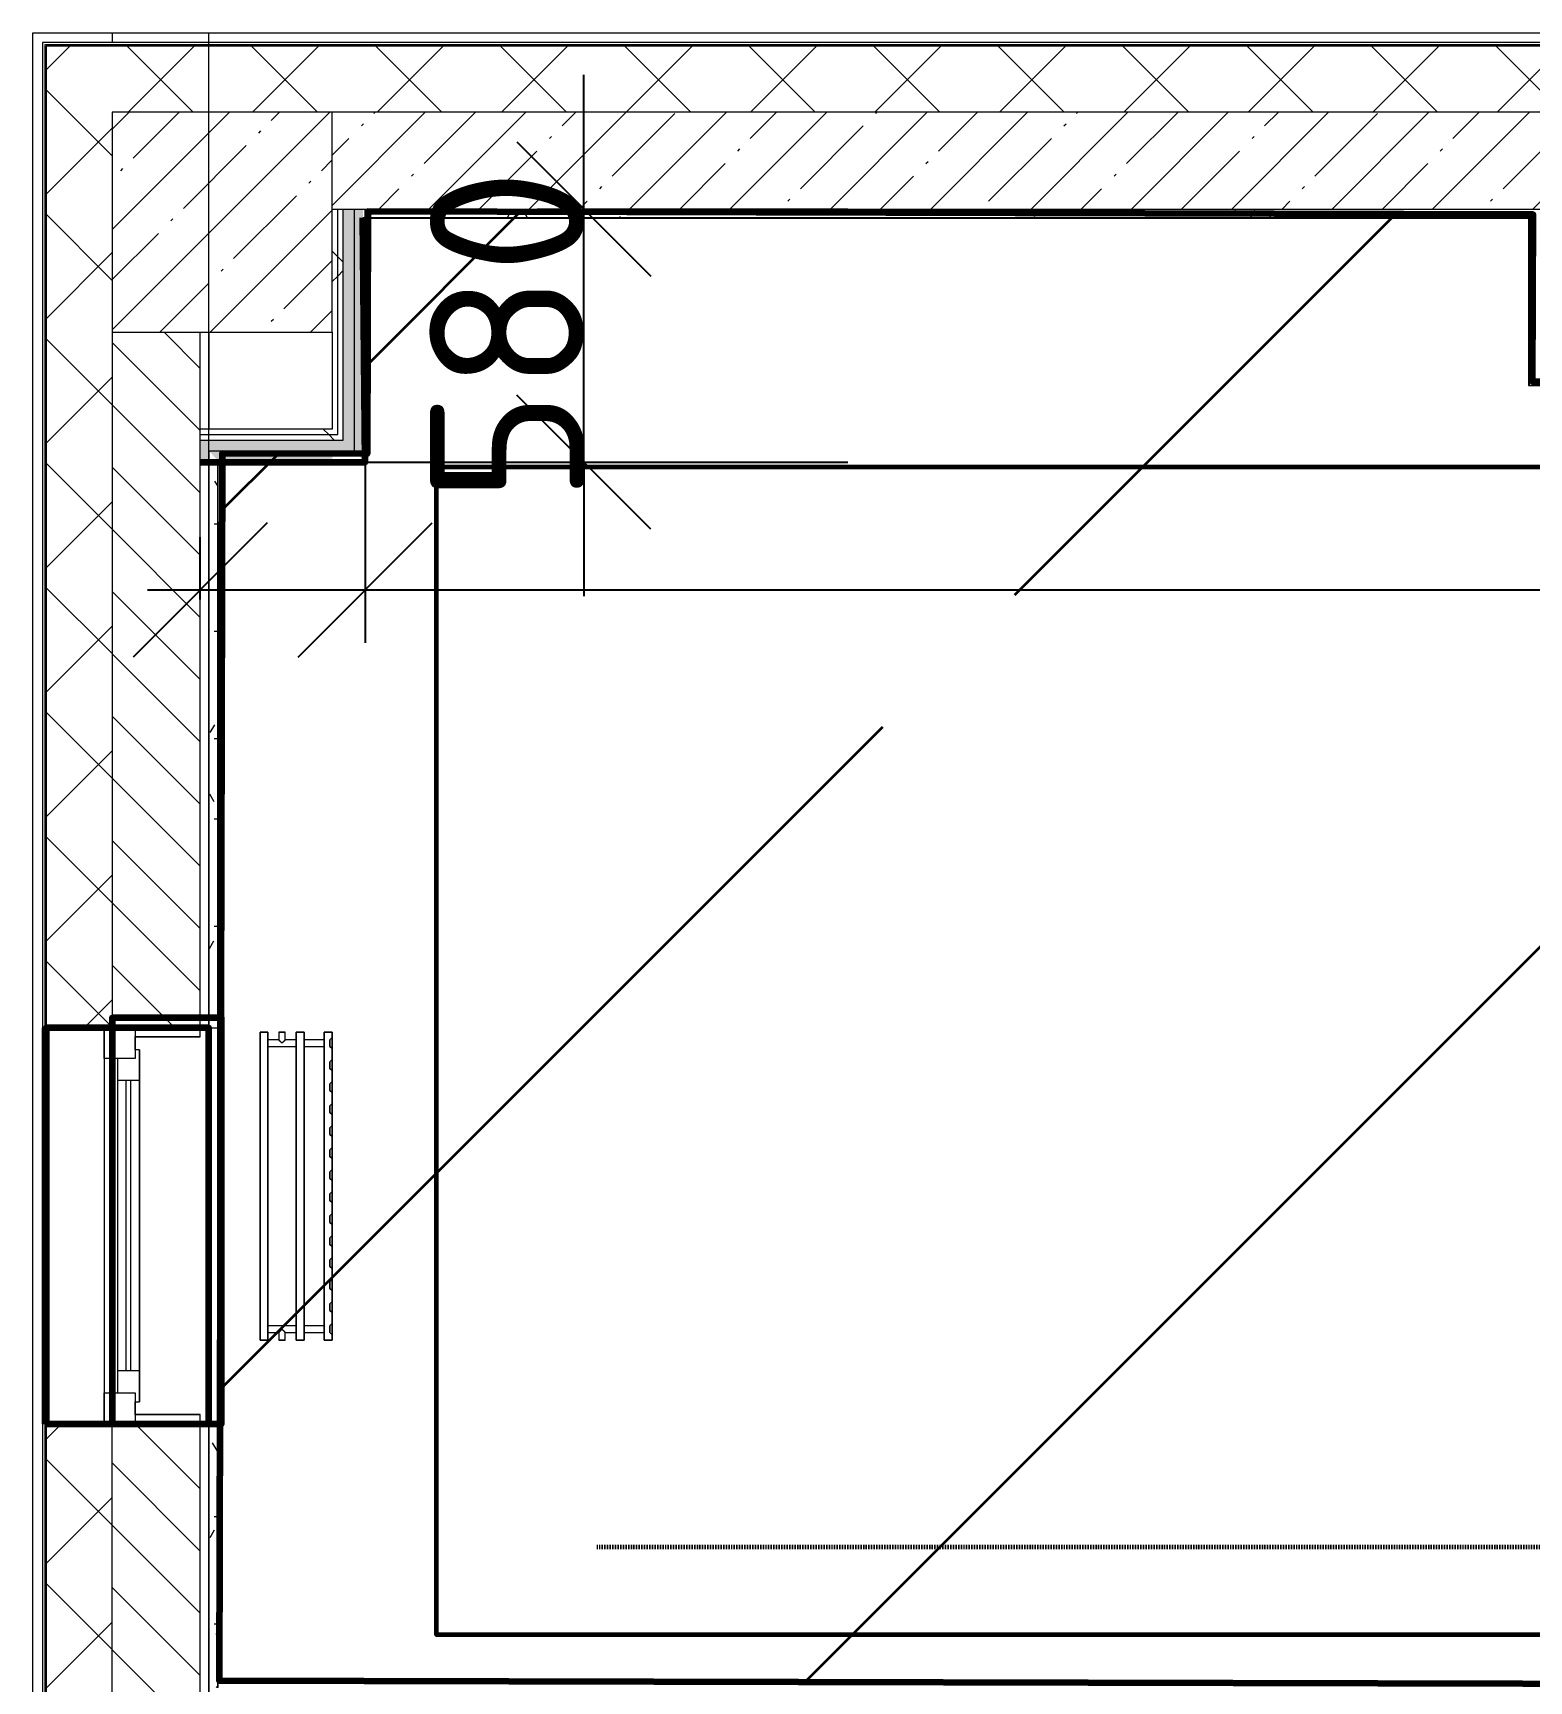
# Model space of a CAD drawing. Header units: millimetres. Extents: x -249154 to 415037, y -45458 to 354837.
# Drawn here: x -225 to 3175, y 11499 to 15244 of the extents above; entities that cross this region are included whole.
import ezdxf

# ---------------------------------------------------------------- set-up
doc = ezdxf.new("R2010")
doc.units = ezdxf.units.MM
doc.linetypes.add('Штрих короткий', pattern=[600, 300, -300])
for name, color, linetype, lineweight in [('3)1 шпаклевка', 4, 'Continuous', 35), ('3.3) Шпаклевка баз. фин. WD5-13', 160, 'Continuous', 140), ('3.4) Ремонт базовой шпаклевки', 6, 'Continuous', 60), ('3.4) Шп. баз 4 в 525 поз 4838м2', 160, 'Continuous', 140), ('3.4) Шп. фин 4 в 529 поз 11227м2', 6, 'Continuous', 140), ('3.5) Ремонт финишной шпаклевки', 3, 'Continuous', 60), ('3.6) Ремонт откосов базовая', 6, 'Continuous', 140), ('4) демонтаж НЗ №2', 1, 'Continuous', 35), ('4.1) Дм уборка мусора НЗ 2', 20, 'Continuous', 35), ('5.5) Перег WD5', 3, 'Continuous', 60), ('5.6) Перегародка WD6', 6, 'Continuous', 40), ('549 штукатурка гипсом', 40, 'Continuous', 60), ('666 покраска FK1', 211, 'Continuous', 60), ('839 штук откосы', 3, 'Continuous', 158), ('874 шпакл откосы', 5, 'Continuous', 158), ('A-FLOR', 7, 'Continuous', 9), ('A-GLAZ', 7, 'Continuous', 9), ('A-GLAZ-1', 7, 'Continuous', 5), ('A-WALL', 7, 'Continuous', 5), ('I-WALL', 7, 'Continuous', 5), ('S-COLS', 7, 'Continuous', 9), ('S-COLS-1', 7, 'Continuous', 5), ('Оси', 7, 'Continuous', 9)]:
    doc.layers.add(name, color=color, linetype=linetype, lineweight=lineweight)
for name, color, linetype, lineweight, true_color in [('A-WALL-1', 9, 'Continuous', 5, 0x808080), ('A-WALL-FNSH-1', 9, 'Continuous', 5, 0x808080), ('M-EQPM-1', 7, 'Continuous', 9, 0xb2b2b2)]:
    doc.layers.add(name, color=color, linetype=linetype, lineweight=lineweight, true_color=true_color)
doc.styles.add('GOST Common_1', font='', dxfattribs={"width": 0.9, "height": 250})
doc.styles.add('ISOCPEUR_1', font='isocpeur.ttf', dxfattribs={"height": 350})
doc.styles.add('ISOCPEUR_4', font='isocpeur.ttf', dxfattribs={"width": 0.9, "height": 1000})
doc.styles.get('GOST Common_1').set_extended_font_data('GOST Common')
doc.dimstyles.new('ISO-2_0_0_9К_Средний_округл2', dxfattribs={"dimscale": 304.8, "dimtxt": 199.196235, "dimasz": 0.492126, "dimexe": 0.393701, "dimexo": 0, "dimgap": 0, "dimtad": 1, "dimdec": 0, "dimrnd": 10, "dimzin": 0, "dimdsep": 46, "dimtxsty": 'ISOCPEUR_1', "dimblk1": 'OBLIQUE', "dimblk2": 'OBLIQUE', "dimsah": 1, "dimcen": 0.09, "dimdle": 0.393701, "dimazin": 0, "dimtfac": 1, "dimtdec": 4, "dimtix": 1, "dimtmove": 0, "dimatfit": 3, "dimfxl": 1, "dimtvp": 1, "dimtolj": 1, "dimtzin": 0, "dimarcsym": 2})
doc.dimstyles.new('ISO-2_0_0_9К_Средний_округл2_1', dxfattribs={"dimscale": 304.8, "dimtxt": 995.981176, "dimasz": 2.46063, "dimexe": 1.968504, "dimexo": 0, "dimgap": 0, "dimtad": 1, "dimdec": 0, "dimrnd": 10, "dimzin": 0, "dimdsep": 46, "dimtxsty": 'ISOCPEUR_4', "dimblk1": 'OBLIQUE', "dimblk2": 'OBLIQUE', "dimsah": 1, "dimcen": 0.09, "dimdle": 1.968504, "dimazin": 0, "dimtfac": 1, "dimtdec": 4, "dimtix": 1, "dimtmove": 0, "dimatfit": 3, "dimfxl": 1, "dimtvp": 1, "dimtolj": 1, "dimtzin": 0, "dimarcsym": 2})
pattern_1 = [(45, (64.7, -136.06), (-141.4214, 141.4214), []), (135, (64.7, -136.06), (-141.4214, -141.4214), [])]
pattern_2 = [(0, (64.7, -136.06), (243.84, 60.96), [20.117, -162.763, 20.117, -162.763, -975.36]), (0, (64.7, -136.06), (243.84, 60.96), [-365.76, 20.117, -345.643, 20.117, -162.763, -426.72]), (0, (64.7, -136.06), (243.84, 60.96), [-914.4, 20.117, -101.803, 20.117, -284.683]), (120, (156.14, -105.58), (-174.7129, 180.69163), [20.117, -162.763, 20.117, -162.763, -975.36]), (120, (156.14, -105.58), (-174.7129, 180.69163), [-365.76, 20.117, -345.643, 20.117, -162.763, -426.72]), (120, (156.14, -105.58), (-174.7129, 180.69163), [-914.4, 20.117, -101.803, 20.117, -284.683]), (240, (186.62, 16.34), (-69.1271, -241.65163), [20.117, -162.763, 20.117, -162.763, -975.36]), (240, (186.62, 16.34), (-69.1271, -241.65163), [-365.76, 20.117, -345.643, 20.117, -162.763, -426.72]), (240, (186.62, 16.34), (-69.1271, -241.65163), [-914.4, 20.117, -101.803, 20.117, -284.683])]
pattern_3 = [(45, (64.7, -136.06), (-212.132, 212.132), []), (135, (64.7, -136.06), (-212.132, -212.132), [])]

# ---------------------------------------------------------------- blocks, each defined once
blk = doc.blocks.new('BSC_Колонна _Прямоугольная - 500х500-V52-Объем проектирования 1 этажа')
at = {"layer": 'S-COLS-1'}
h = blk.add_hatch(dxfattribs=at)
h.set_pattern_fill('FP_78', color=256, style=0, pattern_type=2)
h.set_pattern_definition([(45, (-140, -14950), (-114.0493, 114.0493), []), (45, (-25.95, -14950), (-114.0493, 114.0493), [201.612, -40.322, 6.706, -33.617])])
h.paths.add_polyline_path([(-250, -250), (250, -250), (250, 250), (-250, 250), (-250, -117.5)])
for p, q in [((250, 250), (-250, 250)), ((-250, 250), (-250, -250)), ((250, -250), (250, 250)), ((-250, -250), (250, -250))]:
    blk.add_line(p, q, dxfattribs=at)
blk = doc.blocks.new('120_Окно_СКБ_1Ст - 120_Окно_СКБ_1Ст 900х2500_h_-20664874-Объем проектирования 1 этажа')
at = {"layer": 'A-GLAZ'}
for p, q in [((-450, -127), (-450, -57)), ((-450, -57), (-380, -57)), ((-380, -57), (-380, -127)), ((380, -127), (380, -57)), ((380, -57), (450, -57)), ((450, -57), (450, -127)), ((380, -87), (-380, -87)), ((-380, -87), (-380, -127)), ((-330, -137), (-330, -87)), ((330, -137), (330, -87)), ((380, -127), (380, -87)), ((-380, -127), (-450, -127)), ((-380, -127), (-400, -127)), ((-400, -127), (-400, -137)), ((-400, -137), (400, -137)), ((400, -137), (-400, -137)), ((450, -127), (380, -127)), ((400, -127), (380, -127)), ((400, -137), (400, -127))]:
    blk.add_line(p, q, dxfattribs=at)
at = {"layer": 'A-GLAZ-1'}
for p, q in [((450, -57), (-450, -57)), ((-330, -107), (330, -107)), ((-430, -127), (-400, -127)), ((330, -117), (-330, -117)), ((400, -127), (430, -127))]:
    blk.add_line(p, q, dxfattribs=at)
blk = doc.blocks.new('radiator_prado_classic_z_tip_30_po exemplyaru - Classic Z Тип 30-500-V253-Объем проектирования 1 этажа')
at = {"layer": 'M-EQPM-1'}
for p, q in [((0, 228), (0, 210)), ((700, 228), (0, 228)), ((0, 210), (0, 228)), ((0, 228), (12.5, 228)), ((12.5, 228), (37.5, 228)), ((37.5, 228), (12.5, 228)), ((12.5, 228), (37.5, 228)), ((12.5, 228), (17.5, 223)), ((12.5, 228), (17.5, 223)), ((32.5, 223), (37.5, 228)), ((37.5, 228), (32.5, 223)), ((37.5, 228), (62.5, 228)), ((62.5, 228), (87.5, 228)), ((87.5, 228), (62.5, 228)), ((62.5, 228), (87.5, 228)), ((62.5, 228), (67.5, 223)), ((62.5, 228), (67.5, 223)), ((82.5, 223), (87.5, 228)), ((87.5, 228), (82.5, 223)), ((87.5, 228), (112.5, 228)), ((112.5, 228), (137.5, 228)), ((137.5, 228), (112.5, 228)), ((112.5, 228), (137.5, 228)), ((112.5, 228), (117.5, 223)), ((112.5, 228), (117.5, 223)), ((132.5, 223), (137.5, 228)), ((137.5, 228), (132.5, 223)), ((137.5, 228), (162.5, 228)), ((162.5, 228), (187.5, 228)), ((187.5, 228), (162.5, 228)), ((162.5, 228), (187.5, 228)), ((162.5, 228), (167.5, 223)), ((162.5, 228), (167.5, 223)), ((182.5, 223), (187.5, 228)), ((187.5, 228), (182.5, 223)), ((187.5, 228), (212.5, 228)), ((212.5, 228), (237.5, 228)), ((237.5, 228), (212.5, 228)), ((212.5, 228), (237.5, 228)), ((212.5, 228), (217.5, 223)), ((212.5, 228), (217.5, 223)), ((232.5, 223), (237.5, 228)), ((237.5, 228), (232.5, 223)), ((237.5, 228), (262.5, 228)), ((262.5, 228), (287.5, 228)), ((287.5, 228), (262.5, 228)), ((262.5, 228), (287.5, 228)), ((262.5, 228), (267.5, 223)), ((262.5, 228), (267.5, 223)), ((282.5, 223), (287.5, 228)), ((287.5, 228), (282.5, 223)), ((287.5, 228), (312.5, 228)), ((312.5, 228), (337.5, 228)), ((337.5, 228), (312.5, 228)), ((312.5, 228), (337.5, 228)), ((312.5, 228), (317.5, 223)), ((312.5, 228), (317.5, 223)), ((332.5, 223), (337.5, 228)), ((337.5, 228), (332.5, 223)), ((337.5, 228), (362.5, 228)), ((362.5, 228), (387.5, 228)), ((387.5, 228), (362.5, 228)), ((362.5, 228), (387.5, 228)), ((362.5, 228), (367.5, 223)), ((362.5, 228), (367.5, 223)), ((382.5, 223), (387.5, 228)), ((387.5, 228), (382.5, 223)), ((387.5, 228), (412.5, 228)), ((412.5, 228), (437.5, 228)), ((437.5, 228), (412.5, 228)), ((412.5, 228), (437.5, 228)), ((412.5, 228), (417.5, 223)), ((412.5, 228), (417.5, 223)), ((432.5, 223), (437.5, 228)), ((437.5, 228), (432.5, 223)), ((437.5, 228), (462.5, 228)), ((462.5, 228), (487.5, 228)), ((487.5, 228), (462.5, 228)), ((462.5, 228), (487.5, 228)), ((462.5, 228), (467.5, 223)), ((462.5, 228), (467.5, 223)), ((482.5, 223), (487.5, 228)), ((487.5, 228), (482.5, 223)), ((487.5, 228), (512.5, 228)), ((512.5, 228), (537.5, 228)), ((537.5, 228), (512.5, 228)), ((512.5, 228), (537.5, 228)), ((512.5, 228), (517.5, 223)), ((512.5, 228), (517.5, 223)), ((532.5, 223), (537.5, 228)), ((537.5, 228), (532.5, 223)), ((537.5, 228), (562.5, 228)), ((562.5, 228), (587.5, 228)), ((587.5, 228), (562.5, 228)), ((562.5, 228), (587.5, 228)), ((562.5, 228), (567.5, 223)), ((562.5, 228), (567.5, 223)), ((582.5, 223), (587.5, 228)), ((587.5, 228), (582.5, 223)), ((587.5, 228), (612.5, 228)), ((612.5, 228), (637.5, 228)), ((637.5, 228), (612.5, 228)), ((612.5, 228), (637.5, 228)), ((612.5, 228), (617.5, 223)), ((617.5, 223), (612.5, 228)), ((632.5, 223), (637.5, 228)), ((637.5, 228), (632.5, 223)), ((637.5, 228), (662.5, 228)), ((662.5, 228), (687.5, 228)), ((687.5, 228), (662.5, 228)), ((662.5, 228), (687.5, 228)), ((662.5, 228), (667.5, 223)), ((662.5, 228), (667.5, 223)), ((682.5, 223), (687.5, 228)), ((687.5, 228), (682.5, 223)), ((687.5, 228), (700, 228)), ((700, 210), (700, 228)), ((700, 228), (700, 210)), ((0, 210), (700, 210)), ((17.8, 210), (0, 210)), ((32.5, 223), (17.5, 223)), ((17.5, 223), (32.5, 223)), ((17.5, 210), (17.5, 164)), ((17.5, 210), (17.5, 164)), ((17.8, 210), (17.5, 210)), ((17.5, 210), (17.8, 210)), ((17.8, 210), (17.5, 210)), ((17.5, 210), (32.5, 210)), ((32.2, 210), (17.8, 210)), ((17.8, 210), (32.2, 210)), ((32.2, 210), (17.8, 210)), ((32.5, 210), (32.2, 210)), ((32.2, 210), (32.5, 210)), ((32.5, 210), (32.2, 210)), ((667.8, 210), (32.2, 210)), ((32.5, 164), (32.5, 210)), ((32.5, 164), (32.5, 210)), ((82.5, 223), (67.5, 223)), ((67.5, 223), (82.5, 223)), ((132.5, 223), (117.5, 223)), ((117.5, 223), (132.5, 223)), ((182.5, 223), (167.5, 223)), ((167.5, 223), (182.5, 223)), ((232.5, 223), (217.5, 223)), ((217.5, 223), (232.5, 223)), ((282.5, 223), (267.5, 223)), ((267.5, 223), (282.5, 223)), ((332.5, 223), (317.5, 223)), ((317.5, 223), (332.5, 223)), ((382.5, 223), (367.5, 223)), ((367.5, 223), (382.5, 223)), ((432.5, 223), (417.5, 223)), ((417.5, 223), (432.5, 223)), ((482.5, 223), (467.5, 223)), ((467.5, 223), (482.5, 223)), ((532.5, 223), (517.5, 223)), ((517.5, 223), (532.5, 223)), ((582.5, 223), (567.5, 223)), ((567.5, 223), (582.5, 223)), ((632.5, 223), (617.5, 223)), ((617.5, 223), (632.5, 223)), ((682.5, 223), (667.5, 223)), ((667.5, 223), (682.5, 223)), ((667.5, 210), (667.5, 164)), ((667.5, 210), (667.5, 164)), ((667.8, 210), (667.5, 210)), ((667.5, 210), (682.5, 210)), ((667.8, 210), (667.5, 210)), ((667.5, 210), (667.8, 210)), ((682.2, 210), (667.8, 210)), ((682.2, 210), (667.8, 210)), ((667.8, 210), (682.2, 210)), ((682.5, 210), (682.2, 210)), ((682.5, 210), (682.2, 210)), ((682.2, 210), (682.5, 210)), ((700, 210), (682.2, 210)), ((682.5, 164), (682.5, 210)), ((682.5, 164), (682.5, 210)), ((700, 164), (0, 164)), ((0, 164), (0, 146)), ((0, 146), (0, 164)), ((0, 164), (17.8, 164)), ((17.8, 164), (17.5, 164)), ((17.5, 164), (17.8, 164)), ((17.8, 164), (17.5, 164)), ((17.5, 164), (32.5, 164)), ((32.2, 164), (17.8, 164)), ((17.8, 164), (32.2, 164)), ((32.2, 164), (17.8, 164)), ((32.5, 164), (32.2, 164)), ((32.2, 164), (32.5, 164)), ((32.5, 164), (32.2, 164)), ((32.2, 164), (667.8, 164)), ((667.8, 164), (667.5, 164)), ((667.5, 164), (682.5, 164)), ((667.8, 164), (667.5, 164)), ((667.5, 164), (667.8, 164)), ((682.2, 164), (667.8, 164)), ((682.2, 164), (667.8, 164)), ((667.8, 164), (682.2, 164)), ((682.5, 164), (682.2, 164)), ((682.5, 164), (682.2, 164)), ((682.2, 164), (682.5, 164)), ((682.2, 164), (700, 164)), ((700, 146), (700, 164)), ((700, 164), (700, 146)), ((0, 146), (700, 146)), ((18.5, 146), (0, 146)), ((17.5, 121.5), (0, 121.5)), ((17.5, 121.5), (0, 121.5)), ((0, 121.5), (0, 120.5)), ((0, 106.5), (0, 121.5)), ((0, 120.5), (0, 107.5)), ((0, 120.5), (0, 119.3)), ((0, 114), (0, 120.5)), ((0, 120.5), (0, 120.5)), ((0, 119.3), (0, 117.8)), ((0, 117.8), (0, 114)), ((0, 114), (0, 110.3)), ((0, 107.5), (0, 114)), ((17.5, 146), (17.5, 121.5)), ((17.5, 146), (17.5, 121.5)), ((17.5, 146), (18.5, 146)), ((18.5, 146), (17.5, 146)), ((17.5, 146), (18.5, 146)), ((32.5, 146), (17.5, 146)), ((18.5, 146), (32.2, 146)), ((32.2, 146), (18.5, 146)), ((18.5, 146), (32.2, 146)), ((32.2, 146), (32.5, 146)), ((32.5, 146), (32.2, 146)), ((32.2, 146), (32.5, 146)), ((667.8, 146), (32.2, 146)), ((32.5, 82), (32.5, 146)), ((32.5, 82), (32.5, 146)), ((667.5, 146), (667.5, 82)), ((667.5, 146), (667.5, 82)), ((667.5, 146), (667.8, 146)), ((682.5, 146), (667.5, 146)), ((667.5, 146), (667.8, 146)), ((667.8, 146), (667.5, 146)), ((667.8, 146), (681.5, 146)), ((667.8, 146), (681.5, 146)), ((681.5, 146), (667.8, 146)), ((681.5, 146), (682.5, 146)), ((681.5, 146), (682.5, 146)), ((682.5, 146), (681.5, 146)), ((700, 146), (681.5, 146)), ((682.5, 121.5), (682.5, 146)), ((682.5, 121.5), (682.5, 146)), ((700, 121.5), (682.5, 121.5)), ((700, 121.5), (682.5, 121.5)), ((700, 121.5), (700, 106.5)), ((700, 120.5), (700, 121.5)), ((700, 121.5), (700, 120.5)), ((700, 120.5), (700, 121.5)), ((700, 107.5), (700, 120.5)), ((700, 120.5), (700, 107.5)), ((700, 107.5), (700, 120.5)), ((0, 110.3), (0, 108.7)), ((0, 108.7), (0, 107.5)), ((0, 107.5), (0, 106.5)), ((0, 107.5), (0, 107.5)), ((0, 106.5), (17.5, 106.5)), ((0, 106.5), (17.5, 106.5)), ((700, 82), (0, 82)), ((0, 82), (0, 64)), ((0, 64), (0, 82)), ((0, 82), (18.5, 82)), ((17.5, 106.5), (17.5, 82)), ((17.5, 106.5), (17.5, 82)), ((18.5, 82), (17.5, 82)), ((17.5, 82), (18.5, 82)), ((18.5, 82), (17.5, 82)), ((17.5, 82), (32.5, 82)), ((32.2, 82), (18.5, 82)), ((18.5, 82), (32.2, 82)), ((32.2, 82), (18.5, 82)), ((32.5, 82), (32.2, 82)), ((32.2, 82), (32.5, 82)), ((32.5, 82), (32.2, 82)), ((32.2, 82), (667.8, 82)), ((667.8, 82), (667.5, 82)), ((667.5, 82), (682.5, 82)), ((667.8, 82), (667.5, 82)), ((667.5, 82), (667.8, 82)), ((681.5, 82), (667.8, 82)), ((681.5, 82), (667.8, 82)), ((667.8, 82), (681.5, 82)), ((682.5, 82), (681.5, 82)), ((682.5, 82), (681.5, 82)), ((681.5, 82), (682.5, 82)), ((681.5, 82), (700, 82)), ((682.5, 82), (682.5, 106.5)), ((682.5, 106.5), (700, 106.5)), ((682.5, 82), (682.5, 106.5)), ((682.5, 106.5), (700, 106.5)), ((700, 106.5), (700, 107.5)), ((700, 107.5), (700, 106.5)), ((700, 106.5), (700, 107.5)), ((700, 64), (700, 82)), ((700, 82), (700, 64)), ((700, 64), (0, 64)), ((0, 64), (700, 64))]:
    blk.add_line(p, q, dxfattribs=at)
for points, knots in [([(18.5, 120.5), (18.4, 120.6), (18.3, 120.7), (18.1, 120.9), (17.9, 121.1), (17.8, 121.2), (17.7, 121.3), (17.5, 121.5), (17.5, 121.5), (17.5, 121.5)], [0.7142857, 0.7142857, 0.7142857, 0.7142857, 0.75, 0.7857143, 0.8214286, 0.8571429, 0.8928571, 0.9285714, 1, 1, 1, 1]), ([(17.5, 121.5), (17.5, 121.5), (17.5, 121.5), (17.7, 121.3), (17.8, 121.2), (17.9, 121.1), (18.1, 120.9), (18.3, 120.7), (18.4, 120.6), (18.5, 120.5)], [0, 0, 0, 0, 0.0714286, 0.1071429, 0.1428571, 0.1785714, 0.2142857, 0.25, 0.2857143, 0.2857143, 0.2857143, 0.2857143]), ([(17.5, 121.5), (17.5, 121.5), (17.5, 121.5), (17.7, 121.3), (17.8, 121.2), (17.9, 121.1), (18.1, 120.9), (18.3, 120.7), (18.4, 120.6), (18.5, 120.5)], [0, 0, 0, 0, 0.0714286, 0.1071429, 0.1428571, 0.1785714, 0.2142857, 0.25, 0.2857143, 0.2857143, 0.2857143, 0.2857143]), ([(25, 114), (24.5, 114.5), (23.6, 115.4), (22.4, 116.6), (21.6, 117.4), (21.1, 117.9), (20.8, 118.2), (20.5, 118.5), (20.2, 118.8), (19.8, 119.1), (19.6, 119.4), (19.3, 119.7), (19, 120), (18.7, 120.3), (18.5, 120.5), (18.3, 120.7), (18.1, 120.9), (17.9, 121.1), (17.8, 121.2), (17.7, 121.3), (17.5, 121.5), (17.5, 121.5), (17.5, 121.5)], [0, 0, 0, 0, 0.142857, 0.285714, 0.357143, 0.392857, 0.428571, 0.464286, 0.5, 0.535714, 0.571429, 0.607143, 0.642857, 0.678571, 0.714286, 0.75, 0.785714, 0.821429, 0.857143, 0.892857, 0.928571, 1, 1, 1, 1]), ([(17.5, 106.5), (17.5, 106.5), (17.5, 106.5), (17.7, 106.7), (17.8, 106.8), (17.9, 106.9), (18.1, 107.1), (18.3, 107.3), (18.5, 107.5), (18.7, 107.7), (19, 108), (19.3, 108.3), (19.6, 108.6), (19.8, 108.9), (20.3, 109.3), (20.7, 109.7), (21.1, 110.1), (21.6, 110.6), (22.4, 111.4), (23.6, 112.6), (24.5, 113.5), (25, 114)], [0, 0, 0, 0, 0.071429, 0.107143, 0.142857, 0.178571, 0.214286, 0.25, 0.285714, 0.321429, 0.357143, 0.392857, 0.428571, 0.464286, 0.5, 0.571429, 0.607143, 0.642857, 0.714286, 0.857143, 1, 1, 1, 1]), ([(22.1, 116.9), (21.9, 117.1), (21.6, 117.4), (21.1, 117.9), (20.8, 118.2), (20.5, 118.5), (20.2, 118.8), (19.9, 119.2), (19.7, 119.3), (19.6, 119.4)], [0.2857143, 0.2857143, 0.2857143, 0.2857143, 0.3571429, 0.3928571, 0.4285714, 0.4642857, 0.5, 0.5357143, 0.5714286, 0.5714286, 0.5714286, 0.5714286]), ([(19.6, 119.4), (19.7, 119.3), (19.9, 119.2), (20.3, 118.7), (20.7, 118.3), (21.1, 117.9), (21.6, 117.4), (21.9, 117.1), (22.1, 116.9)], [0.4285714, 0.4285714, 0.4285714, 0.4285714, 0.4642857, 0.5, 0.5714286, 0.6071429, 0.6428571, 0.7142857, 0.7142857, 0.7142857, 0.7142857]), ([(19.6, 119.4), (19.7, 119.3), (19.8, 119.1), (20.3, 118.7), (20.7, 118.3), (21.1, 117.9), (21.6, 117.4), (21.9, 117.1), (22.1, 116.9)], [0.4285714, 0.4285714, 0.4285714, 0.4285714, 0.4642857, 0.5, 0.5714286, 0.6071429, 0.6428571, 0.7142857, 0.7142857, 0.7142857, 0.7142857]), ([(675, 114), (675.5, 114.5), (676.4, 115.4), (677.6, 116.6), (678.4, 117.4), (678.9, 117.9), (679.2, 118.2), (679.5, 118.5), (679.8, 118.8), (680.1, 119.2), (680.4, 119.4), (680.7, 119.7), (681, 120), (681.3, 120.3), (681.5, 120.5), (681.7, 120.7), (681.9, 120.9), (682.1, 121.1), (682.2, 121.2), (682.3, 121.3), (682.5, 121.5), (682.5, 121.5), (682.5, 121.5)], [0, 0, 0, 0, 0.142857, 0.285714, 0.357143, 0.392857, 0.428571, 0.464286, 0.5, 0.535714, 0.571429, 0.607143, 0.642857, 0.678571, 0.714286, 0.75, 0.785714, 0.821429, 0.857143, 0.892857, 0.928571, 1, 1, 1, 1]), ([(682.5, 106.5), (682.5, 106.5), (682.5, 106.5), (682.3, 106.7), (682.2, 106.8), (682.1, 106.9), (681.9, 107.1), (681.7, 107.3), (681.5, 107.5), (681.3, 107.7), (681, 108), (680.7, 108.3), (680.4, 108.6), (680.1, 108.8), (679.7, 109.3), (679.3, 109.7), (678.9, 110.1), (678.4, 110.6), (677.6, 111.4), (676.4, 112.6), (675.5, 113.5), (675, 114)], [0, 0, 0, 0, 0.071429, 0.107143, 0.142857, 0.178571, 0.214286, 0.25, 0.285714, 0.321429, 0.357143, 0.392857, 0.428571, 0.464286, 0.5, 0.571429, 0.607143, 0.642857, 0.714286, 0.857143, 1, 1, 1, 1]), ([(680.4, 119.4), (680.3, 119.3), (680.1, 119.2), (679.7, 118.7), (679.3, 118.3), (678.9, 117.9), (678.4, 117.4), (678.1, 117.1), (677.9, 116.9)], [0.4285714, 0.4285714, 0.4285714, 0.4285714, 0.4642857, 0.5, 0.5714286, 0.6071429, 0.6428571, 0.7142857, 0.7142857, 0.7142857, 0.7142857]), ([(680.4, 119.4), (680.3, 119.3), (680.1, 119.2), (679.7, 118.7), (679.3, 118.3), (678.9, 117.9), (678.4, 117.4), (678.1, 117.1), (677.9, 116.9)], [0.4285714, 0.4285714, 0.4285714, 0.4285714, 0.4642857, 0.5, 0.5714286, 0.6071429, 0.6428571, 0.7142857, 0.7142857, 0.7142857, 0.7142857]), ([(677.9, 116.9), (678.1, 117.1), (678.4, 117.4), (678.9, 117.9), (679.2, 118.2), (679.5, 118.5), (679.8, 118.8), (680.1, 119.2), (680.3, 119.3), (680.4, 119.4)], [0.2857143, 0.2857143, 0.2857143, 0.2857143, 0.3571429, 0.3928571, 0.4285714, 0.4642857, 0.5, 0.5357143, 0.5714286, 0.5714286, 0.5714286, 0.5714286]), ([(682.5, 121.5), (682.5, 121.5), (682.5, 121.5), (682.3, 121.3), (682.2, 121.2), (682.1, 121.1), (681.9, 120.9), (681.7, 120.7), (681.6, 120.6), (681.5, 120.5)], [0, 0, 0, 0, 0.0714286, 0.1071429, 0.1428571, 0.1785714, 0.2142857, 0.25, 0.2857143, 0.2857143, 0.2857143, 0.2857143]), ([(682.5, 121.5), (682.5, 121.5), (682.5, 121.5), (682.3, 121.3), (682.2, 121.2), (682.1, 121.1), (681.9, 120.9), (681.7, 120.7), (681.6, 120.6), (681.5, 120.5)], [0, 0, 0, 0, 0.0714286, 0.1071429, 0.1428571, 0.1785714, 0.2142857, 0.25, 0.2857143, 0.2857143, 0.2857143, 0.2857143]), ([(681.5, 120.5), (681.6, 120.6), (681.7, 120.7), (681.9, 120.9), (682.1, 121.1), (682.2, 121.2), (682.3, 121.3), (682.5, 121.5), (682.5, 121.5), (682.5, 121.5)], [0.7142857, 0.7142857, 0.7142857, 0.7142857, 0.75, 0.7857143, 0.8214286, 0.8571429, 0.8928571, 0.9285714, 1, 1, 1, 1]), ([(17.5, 106.5), (17.5, 106.5), (17.5, 106.5), (17.7, 106.7), (17.8, 106.8), (17.9, 106.9), (18.1, 107.1), (18.3, 107.3), (18.4, 107.4), (18.5, 107.5)], [0, 0, 0, 0, 0.0714286, 0.1071429, 0.1428571, 0.1785714, 0.2142857, 0.25, 0.2857143, 0.2857143, 0.2857143, 0.2857143]), ([(18.5, 107.5), (18.4, 107.4), (18.3, 107.3), (18.1, 107.1), (17.9, 106.9), (17.8, 106.8), (17.7, 106.7), (17.5, 106.5), (17.5, 106.5), (17.5, 106.5)], [0.7142857, 0.7142857, 0.7142857, 0.7142857, 0.75, 0.7857143, 0.8214286, 0.8571429, 0.8928571, 0.9285714, 1, 1, 1, 1]), ([(18.5, 107.5), (18.4, 107.4), (18.3, 107.3), (18.1, 107.1), (17.9, 106.9), (17.8, 106.8), (17.7, 106.7), (17.5, 106.5), (17.5, 106.5), (17.5, 106.5)], [0.7142857, 0.7142857, 0.7142857, 0.7142857, 0.75, 0.7857143, 0.8214286, 0.8571429, 0.8928571, 0.9285714, 1, 1, 1, 1]), ([(19.6, 108.6), (19.7, 108.7), (19.9, 108.8), (20.3, 109.3), (20.7, 109.7), (21.1, 110.1), (21.6, 110.6), (21.9, 110.9), (22.1, 111.1)], [0.4285714, 0.4285714, 0.4285714, 0.4285714, 0.4642857, 0.5, 0.5714286, 0.6071429, 0.6428571, 0.7142857, 0.7142857, 0.7142857, 0.7142857]), ([(22.1, 111.1), (21.9, 110.9), (21.6, 110.6), (21.1, 110.1), (20.8, 109.8), (20.5, 109.5), (20.2, 109.2), (19.9, 108.8), (19.7, 108.7), (19.6, 108.6)], [0.2857143, 0.2857143, 0.2857143, 0.2857143, 0.3571429, 0.3928571, 0.4285714, 0.4642857, 0.5, 0.5357143, 0.5714286, 0.5714286, 0.5714286, 0.5714286]), ([(22.1, 111.1), (21.9, 110.9), (21.6, 110.6), (21.1, 110.1), (20.8, 109.8), (20.5, 109.5), (20.2, 109.2), (19.8, 108.9), (19.7, 108.7), (19.6, 108.6)], [0.2857143, 0.2857143, 0.2857143, 0.2857143, 0.3571429, 0.3928571, 0.4285714, 0.4642857, 0.5, 0.5357143, 0.5714286, 0.5714286, 0.5714286, 0.5714286]), ([(677.9, 111.1), (678.1, 110.9), (678.4, 110.6), (678.9, 110.1), (679.2, 109.8), (679.5, 109.5), (679.8, 109.2), (680.1, 108.8), (680.3, 108.7), (680.4, 108.6)], [0.2857143, 0.2857143, 0.2857143, 0.2857143, 0.3571429, 0.3928571, 0.4285714, 0.4642857, 0.5, 0.5357143, 0.5714286, 0.5714286, 0.5714286, 0.5714286]), ([(677.9, 111.1), (678.1, 110.9), (678.4, 110.6), (678.9, 110.1), (679.2, 109.8), (679.5, 109.5), (679.8, 109.2), (680.1, 108.8), (680.3, 108.7), (680.4, 108.6)], [0.2857143, 0.2857143, 0.2857143, 0.2857143, 0.3571429, 0.3928571, 0.4285714, 0.4642857, 0.5, 0.5357143, 0.5714286, 0.5714286, 0.5714286, 0.5714286]), ([(680.4, 108.6), (680.3, 108.7), (680.1, 108.8), (679.7, 109.3), (679.3, 109.7), (678.9, 110.1), (678.4, 110.6), (678.1, 110.9), (677.9, 111.1)], [0.4285714, 0.4285714, 0.4285714, 0.4285714, 0.4642857, 0.5, 0.5714286, 0.6071429, 0.6428571, 0.7142857, 0.7142857, 0.7142857, 0.7142857]), ([(681.5, 107.5), (681.6, 107.4), (681.7, 107.3), (681.9, 107.1), (682.1, 106.9), (682.2, 106.8), (682.3, 106.7), (682.5, 106.5), (682.5, 106.5), (682.5, 106.5)], [0.7142857, 0.7142857, 0.7142857, 0.7142857, 0.75, 0.7857143, 0.8214286, 0.8571429, 0.8928571, 0.9285714, 1, 1, 1, 1]), ([(681.5, 107.5), (681.6, 107.4), (681.7, 107.3), (681.9, 107.1), (682.1, 106.9), (682.2, 106.8), (682.3, 106.7), (682.5, 106.5), (682.5, 106.5), (682.5, 106.5)], [0.7142857, 0.7142857, 0.7142857, 0.7142857, 0.75, 0.7857143, 0.8214286, 0.8571429, 0.8928571, 0.9285714, 1, 1, 1, 1]), ([(682.5, 106.5), (682.5, 106.5), (682.5, 106.5), (682.3, 106.7), (682.2, 106.8), (682.1, 106.9), (681.9, 107.1), (681.7, 107.3), (681.6, 107.4), (681.5, 107.5)], [0, 0, 0, 0, 0.0714286, 0.1071429, 0.1428571, 0.1785714, 0.2142857, 0.25, 0.2857143, 0.2857143, 0.2857143, 0.2857143])]:
    blk.add_open_spline(points, degree=3, knots=knots, dxfattribs=at)
for points in [[(19.6, 119.4), (19.5, 119.5), (19.3, 119.7), (19, 120), (18.7, 120.3), (18.6, 120.4), (18.5, 120.5)], [(18.5, 120.5), (18.6, 120.4), (18.7, 120.3), (19, 120), (19.3, 119.7), (19.5, 119.5), (19.6, 119.4)], [(18.5, 120.5), (18.6, 120.4), (18.7, 120.3), (19, 120), (19.3, 119.7), (19.5, 119.5), (19.6, 119.4)], [(25, 114), (24.5, 114.5), (23.6, 115.4), (22.6, 116.4), (22.1, 116.9)], [(22.1, 116.9), (22.6, 116.4), (23.6, 115.4), (24.5, 114.5), (25, 114)], [(22.1, 116.9), (22.6, 116.4), (23.6, 115.4), (24.5, 114.5), (25, 114)], [(22.1, 111.1), (22.6, 111.6), (23.6, 112.6), (24.5, 113.5), (25, 114)], [(25, 114), (24.5, 113.5), (23.6, 112.6), (22.6, 111.6), (22.1, 111.1)], [(25, 114), (24.5, 113.5), (23.6, 112.6), (22.6, 111.6), (22.1, 111.1)], [(677.9, 116.9), (677.4, 116.4), (676.4, 115.4), (675.5, 114.5), (675, 114)], [(677.9, 116.9), (677.4, 116.4), (676.4, 115.4), (675.5, 114.5), (675, 114)], [(675, 114), (675.5, 114.5), (676.4, 115.4), (677.4, 116.4), (677.9, 116.9)], [(675, 114), (675.5, 113.5), (676.4, 112.6), (677.4, 111.6), (677.9, 111.1)], [(675, 114), (675.5, 113.5), (676.4, 112.6), (677.4, 111.6), (677.9, 111.1)], [(677.9, 111.1), (677.4, 111.6), (676.4, 112.6), (675.5, 113.5), (675, 114)], [(681.5, 120.5), (681.4, 120.4), (681.3, 120.3), (681, 120), (680.7, 119.7), (680.5, 119.5), (680.4, 119.4)], [(681.5, 120.5), (681.4, 120.4), (681.3, 120.3), (681, 120), (680.7, 119.7), (680.5, 119.5), (680.4, 119.4)], [(680.4, 119.4), (680.5, 119.5), (680.7, 119.7), (681, 120), (681.3, 120.3), (681.4, 120.4), (681.5, 120.5)], [(18.5, 107.5), (18.6, 107.6), (18.7, 107.7), (19, 108), (19.3, 108.3), (19.5, 108.5), (19.6, 108.6)], [(19.6, 108.6), (19.5, 108.5), (19.3, 108.3), (19, 108), (18.7, 107.7), (18.6, 107.6), (18.5, 107.5)], [(19.6, 108.6), (19.5, 108.5), (19.3, 108.3), (19, 108), (18.7, 107.7), (18.6, 107.6), (18.5, 107.5)], [(680.4, 108.6), (680.5, 108.5), (680.7, 108.3), (681, 108), (681.3, 107.7), (681.4, 107.6), (681.5, 107.5)], [(680.4, 108.6), (680.5, 108.5), (680.7, 108.3), (681, 108), (681.3, 107.7), (681.4, 107.6), (681.5, 107.5)], [(681.5, 107.5), (681.4, 107.6), (681.3, 107.7), (681, 108), (680.7, 108.3), (680.5, 108.5), (680.4, 108.6)]]:
    blk.add_open_spline(points, degree=3, dxfattribs=at)
blk = doc.blocks.new('_Oblique')
at = {"color": 0, "linetype": 'ByBlock', "lineweight": -2}
blk.add_line((-0.5, -0.5), (0.5, 0.5), dxfattribs=at)
blk = doc.blocks.new('*D2057')
at = {"layer": '5.5) Перег WD5', "color": 0, "lineweight": -2, "transparency": 16777216}
for p, q in [((1026.8, 14843.9), (1026.8, 15148.7)), ((920.8, 14843.9), (1626.8, 14843.9)), ((1026.8, 14268.9), (1026.8, 14843.9)), ((529.7, 14268.9), (1626.8, 14268.9)), ((1026.8, 14268.9), (1026.8, 13964.1))]:
    blk.add_line(p, q, dxfattribs=at)
at = {"layer": 'Defpoints', "color": 0, "transparency": 16777216}
for p in [(920.8, 14843.9), (1026.8, 14843.9), (529.7, 14268.9)]:
    blk.add_point(p, dxfattribs=at)
at = {"layer": '5.5) Перег WD5', "color": 0, "lineweight": -2, "transparency": 16777216, "xscale": 304.8, "yscale": 304.8, "zscale": 304.8}
for p, rotation in [((1026.8, 14843.9), 270), ((1026.8, 14268.9), 90)]:
    blk.add_blockref('_Oblique', p, dxfattribs=dict(at, rotation=rotation))
at = {"layer": '5.5) Перег WD5', "color": 0, "lineweight": 25, "transparency": 16777216, "insert": (851.8, 14556.4), "char_height": 350, "width": 455.087, "attachment_point": 5, "rotation": 90, "style": 'ISOCPEUR_1'}
blk.add_mtext('\\A1;580', dxfattribs=at)
blk = doc.blocks.new('*D2058')
at = {"layer": '5.5) Перег WD5', "color": 0, "lineweight": -2, "transparency": 16777216}
for p, q in [((529.7, 14268.9), (529.7, 13858.4)), ((154.7, 13956.5), (154.7, 14098.4)), ((34.7, 13978.4), (529.7, 13978.4)), ((529.7, 13978.4), (53078.3, 13978.4))]:
    blk.add_line(p, q, dxfattribs=at)
at = {"layer": 'Defpoints', "color": 0, "transparency": 16777216}
for p in [(529.7, 14268.9), (529.7, 13978.4), (154.7, 13956.5)]:
    blk.add_point(p, dxfattribs=at)
at = {"layer": '5.5) Перег WD5', "color": 0, "lineweight": -2, "transparency": 16777216, "xscale": 304.8, "yscale": 304.8, "zscale": 304.8, "rotation": 180}
blk.add_blockref('_Oblique', (154.7, 13978.4), dxfattribs=at)
at = {"layer": '5.5) Перег WD5', "color": 0, "lineweight": -2, "transparency": 16777216, "xscale": 304.8, "yscale": 304.8, "zscale": 304.8}
blk.add_blockref('_Oblique', (529.7, 13978.4), dxfattribs=at)
at = {"layer": '5.5) Перег WD5', "color": 0, "lineweight": 25, "transparency": 16777216, "insert": (52518.3, 14445.1), "char_height": 350, "width": 455.087, "attachment_point": 1, "line_spacing_factor": 1.149209, "style": 'ISOCPEUR_1'}
blk.add_mtext('\\A1;380', dxfattribs=at)

msp = doc.modelspace()

# ---------------------------------------------------------------- hatches: boundary and pattern name
at = {"layer": '4.1) Дм уборка мусора НЗ 2'}
h = msp.add_hatch(dxfattribs=at)
h.set_pattern_fill('ANSI31', color=1, scale=444)
h.paths.add_polyline_path([(6612.2, 14163.8), (6212.2, 14164.7), (6213.7, 14824.7), (4755.7, 14828.1), (4754.8, 14448.1), (3182.8, 14451.8), (3183.7, 14831.8), (535.7, 14838), (534.4, 14288), (204.4, 14288.8), (197.9, 11500.8), (4147.9, 11491.5), (4146.7, 10991.5), (6304.7, 10986.5), (6305.4, 11286.5), (6605.4, 11285.8)])
h.paths.add_polyline_path([(1385.1, 13667.6), (1385.1, 13967.6), (2038.3, 13967.6), (2038.3, 13667.6)], flags=16)
at = {"layer": 'A-WALL'}
h = msp.add_hatch(dxfattribs=at)
h.set_pattern_fill('FP_24', color=256, style=0, pattern_type=2)
h.set_pattern_definition(pattern_1)
h.paths.add_polyline_path([(-195.3, -236.1), (-45.3, -236.1), (-45.3, 3533.9), (-195.3, 3533.9), (-195.3, -230.2)])
h.paths.add_polyline_path([(-45.3, 5083.9), (-45.3, 5483.9), (-195.3, 5483.9), (-195.3, 5083.9), (-73.3, 5083.9)])
h.paths.add_polyline_path([(-45.3, 7183.9), (-45.3, 8383.9), (-195.3, 8383.9), (-195.3, 7183.9)])
h.paths.add_polyline_path([(-195.3, 10683.9), (-45.3, 10683.9), (-45.3, 12083.9), (-195.3, 12083.9), (-195.3, 10721.5)])
h.paths.add_polyline_path([(-89.6, 12983.9), (-45.3, 12983.9), (-45.9, 15213.9), (-195.3, 15213.9), (-195.3, 12983.9)])
h = msp.add_hatch(dxfattribs=at)
h.set_pattern_fill('FP_24', color=256, style=0, pattern_type=2)
h.set_pattern_definition(pattern_1)
h.paths.add_polyline_path([(3974.7, 15063.9), (4124.7, 15063.9), (4124.7, 15213.9), (-45.3, 15213.9), (-45.3, 15063.9), (3950.8, 15063.9)])
h = msp.add_hatch(dxfattribs=at)
h.set_pattern_fill('FP_2', color=256, style=0, pattern_type=2)
h.set_pattern_definition([(135, (64.7, -136.06), (-70.7107, -70.7107), [])])
h.paths.add_polyline_path([(-45.3, 7763.9), (154.7, 7763.9), (154.7, 8383.9), (-45.3, 8383.9), (-45.3, 8336.5)])
h.paths.add_polyline_path([(-0.2, 10683.9), (154.7, 10683.9), (154.7, 10763.9), (-45.3, 10763.9), (-45.3, 10683.9)])
h.paths.add_polyline_path([(154.7, 11263.9), (154.7, 12083.9), (-45.3, 12083.9), (-45.3, 11263.9), (120.4, 11263.9)])
h.paths.add_polyline_path([(154.7, 12983.9), (154.7, 14563.9), (-45.3, 14563.9), (-45.3, 12983.9), (66.8, 12983.9)])
at = {"layer": 'I-WALL'}
h = msp.add_hatch(dxfattribs=at)
h.set_pattern_fill('FP_1', color=256, style=0, pattern_type=2)
h.set_pattern_definition([(45, (64.7, -136.06), (-114.0493, 114.0493), []), (45, (178.75, -136.06), (-114.0493, 114.0493), [201.612, -40.322, 6.706, -33.617])])
h.paths.add_polyline_path([(4124.7, 14843.9), (4124.7, 15063.9), (454.7, 15063.9), (454.7, 14843.9), (4124, 14843.9)])
h = msp.add_hatch(dxfattribs=at)
h.set_pattern_fill('FP_192', color=256, style=0, pattern_type=2)
h.set_pattern_definition(pattern_3)
h.paths.add_polyline_path([(467.2, 14331.4), (467.2, 14843.9), (454.7, 14843.9), (454.7, 14331.4)])
h = msp.add_hatch(dxfattribs=at)
h.set_pattern_fill('FP_192', color=256, style=0, pattern_type=2)
h.set_pattern_definition(pattern_3)
h.paths.add_polyline_path([(479.7, 14318.9), (479.7, 14843.9), (467.2, 14843.9), (467.2, 14318.9)])
for points in [[(529.7, 14268.9), (527.8, 14823.9), (524.7, 14823.9), (524.7, 14843.9), (479.7, 14843.9), (479.7, 14293.9), (504.7, 14293.9), (524.7, 14273.9), (479.7, 14273.9), (479.7, 14268.9), (524.7, 14268.9)], [(454.7, 14268.9), (479.7, 14271.1), (478.5, 14273.9), (454.7, 14273.9), (454.7, 14293.9), (479.7, 14293.9), (479.7, 14318.9), (154.7, 14318.9), (154.7, 14268.9), (174.7, 14268.9), (174.7, 14293.9), (194.7, 14272.9), (194.7, 14268.9), (446.8, 14268.9)]]:
    msp.add_hatch(color=256, dxfattribs=at).paths.add_polyline_path(points)
h = msp.add_hatch(dxfattribs=at)
h.set_pattern_fill('FP_191', color=256, style=0, pattern_type=2)
h.set_pattern_definition(pattern_2)
h.paths.add_polyline_path([(3194.7, 14843.9), (524.7, 14843.9), (524.7, 14823.9), (3174.7, 14824.9)])
h.paths.add_polyline_path([(3174.7, 14823.9), (3194.7, 14823.9), (3194.7, 14843.9)])
h = msp.add_hatch(dxfattribs=at)
h.set_pattern_fill('FP_192', color=256, style=0, pattern_type=2)
h.set_pattern_definition(pattern_3)
h.paths.add_polyline_path([(194.7, 14331.4), (454.7, 14331.4), (454.7, 14343.9), (154.7, 14343.9), (154.7, 14331.4), (174.7, 14331.4)])
h = msp.add_hatch(dxfattribs=at)
h.set_pattern_fill('FP_192', color=256, style=0, pattern_type=2)
h.set_pattern_definition(pattern_3)
h.paths.add_polyline_path([(194.7, 14318.9), (467.2, 14318.9), (467.2, 14331.4), (154.7, 14331.4), (154.7, 14318.9), (174.7, 14318.9)])
h = msp.add_hatch(dxfattribs=at)
h.set_pattern_fill('FP_191', color=256, style=0, pattern_type=2)
h.set_pattern_definition(pattern_2)
h.paths.add_polyline_path([(174.7, 11483.9), (194.7, 11483.9), (194.7, 12083.9), (174.7, 12083.9), (174.7, 11516.5)])
h.paths.add_polyline_path([(194.7, 12983.9), (194.7, 14272.9), (174.7, 14293.9), (174.7, 12983.9)])

# ---------------------------------------------------------------- linework, layer by layer
at = {"layer": '3)1 шпаклевка', "flags": 128}
msp.add_lwpolyline([(6611.4, 14163.8), (6211.4, 14164.7), (6212.9, 14824.7), (4754.9, 14828.1), (4754, 14448.1), (3182, 14451.8), (3182.9, 14831.8), (534.9, 14838), (533.7, 14288), (203.7, 14288.8), (197.1, 11500.8), (4147.1, 11491.5), (4145.9, 10991.5), (6303.9, 10986.5), (6304.6, 11286.5), (6604.6, 11285.8)], close=True, dxfattribs=at)
at = {"layer": '3.3) Шпаклевка баз. фин. WD5-13', "ltscale": 0.5}
msp.add_lwpolyline([(154.7, 14268.9), (529.7, 14268.9), (524.7, 14823.9)], dxfattribs=at)
at = {"layer": '3.4) Ремонт базовой шпаклевки', "linetype": 'Штрих короткий', "ltscale": 0.01}
msp.add_lwpolyline([(6232.9, 11604.3), (691.8, 11604.3), (691.8, 14257.8), (6232.9, 14257.8)], close=True, dxfattribs=at)
at = {"layer": '3.4) Шп. баз 4 в 525 поз 4838м2', "flags": 128}
msp.add_lwpolyline([(6612.2, 14163.8), (6212.2, 14164.7), (6213.7, 14824.7), (4755.7, 14828.1), (4754.8, 14448.1), (3182.8, 14451.8), (3183.7, 14831.8), (535.7, 14838), (534.4, 14288), (204.4, 14288.8), (197.9, 11500.8), (4147.9, 11491.5), (4146.7, 10991.5), (6304.7, 10986.5), (6305.4, 11286.5), (6605.4, 11285.8)], close=True, dxfattribs=at)
at = {"layer": '3.4) Шп. фин 4 в 529 поз 11227м2', "flags": 128}
msp.add_lwpolyline([(6612.2, 14163.8), (6212.2, 14164.7), (6213.7, 14824.7), (4755.7, 14828.1), (4754.8, 14448.1), (3182.8, 14451.8), (3183.7, 14831.8), (535.7, 14838), (534.4, 14288), (204.4, 14288.8), (197.9, 11500.8), (4147.9, 11491.5), (4146.7, 10991.5), (6304.7, 10986.5), (6305.4, 11286.5), (6605.4, 11285.8)], close=True, dxfattribs=at)
at = {"layer": '3.5) Ремонт финишной шпаклевки', "linetype": 'Штрих короткий', "ltscale": 0.01}
msp.add_lwpolyline([(3626.1, 11803.3), (1056.4, 11803.3)], dxfattribs=at)
at = {"layer": '3.6) Ремонт откосов базовая', "ltscale": 0.01}
msp.add_lwpolyline([(-195.3, 12083.9), (174.7, 12083.9), (174.7, 12983.9), (-195.3, 12983.9)], close=True, dxfattribs=at)
at = {"layer": '4) демонтаж НЗ №2', "flags": 128}
msp.add_lwpolyline([(6612.2, 14163.8), (6212.2, 14164.7), (6213.7, 14824.7), (4755.7, 14828.1), (4754.8, 14448.1), (3182.8, 14451.8), (3183.7, 14831.8), (535.7, 14838), (534.4, 14288), (204.4, 14288.8), (197.9, 11500.8), (4147.9, 11491.5), (4146.7, 10991.5), (6304.7, 10986.5), (6305.4, 11286.5), (6605.4, 11285.8)], close=True, dxfattribs=at)
at = {"layer": '549 штукатурка гипсом', "ltscale": 0.01}
msp.add_lwpolyline([(6232.9, 11604.3), (691.8, 11604.3), (691.8, 14257.8), (6232.9, 14257.8)], close=True, dxfattribs=at)
at = {"layer": '666 покраска FK1', "flags": 128}
msp.add_lwpolyline([(6612.2, 14163.8), (6212.2, 14164.7), (6213.7, 14824.7), (4755.7, 14828.1), (4754.8, 14448.1), (3182.8, 14451.8), (3183.7, 14831.8), (535.7, 14838), (534.4, 14288), (204.4, 14288.8), (197.9, 11500.8), (4147.9, 11491.5), (4146.7, 10991.5), (6304.7, 10986.5), (6305.4, 11286.5), (6605.4, 11285.8)], close=True, dxfattribs=at)
at = {"layer": '839 штук откосы', "ltscale": 0.5}
msp.add_lwpolyline([(-45.3, 12083.9), (203.1, 12083.9), (203.1, 13006.2), (-45.3, 13006.2)], close=True, dxfattribs=at)
at = {"layer": '874 шпакл откосы', "ltscale": 0.5}
msp.add_lwpolyline([(-45.3, 12083.9), (203.1, 12083.9), (203.1, 13006.2), (-45.3, 13006.2)], close=True, dxfattribs=at)
at = {"layer": 'A-FLOR'}
for p, q in [((529.7, 14823.9), (3173.7, 14823.9)), ((3174.7, 14823.9), (3174.7, 14443.9)), ((3174.7, 14443.9), (4744.7, 14443.9)), ((194.7, 11483.9), (194.7, 14268.9))]:
    msp.add_line(p, q, dxfattribs=at)
at = {"layer": 'A-WALL'}
for p, q in [((-225.3, 7068.9), (-225.3, 15243.9)), ((-225.3, 15243.9), (3869.7, 15243.9)), ((-45.3, 15243.9), (-45.3, 15221.9)), ((-198.3, 15216.9), (-198.3, 12983.9)), ((4124.7, 15216.9), (-198.3, 15216.9)), ((-195.3, 15213.9), (-195.3, 12983.9)), ((4124.7, 15213.9), (-195.3, 15213.9)), ((4724.7, 15063.9), (454.7, 15063.9)), ((467.2, 14331.4), (467.2, 14843.9)), ((479.7, 14318.9), (479.7, 14843.9)), ((3174.7, 14823.9), (524.7, 14823.9)), ((524.7, 14823.9), (524.7, 14273.9)), ((-45.3, 14563.9), (-45.3, 12983.9)), ((154.7, 14331.4), (467.2, 14331.4)), ((154.7, 14318.9), (479.7, 14318.9)), ((194.7, 14273.9), (524.7, 14273.9)), ((194.7, 14273.9), (194.7, 14268.9)), ((-203.3, 12083.9), (-203.3, 12983.9)), ((-198.3, 12083.9), (-198.3, 10683.9)), ((-195.3, 12083.9), (-195.3, 10683.9)), ((-45.3, 11263.9), (-45.3, 12083.9))]:
    msp.add_line(p, q, dxfattribs=at)
at = {"layer": 'A-WALL-1'}
for p, q in [((454.7, 14843.9), (4124.7, 14843.9)), ((504.7, 14843.9), (504.7, 14293.9)), ((529.7, 14268.9), (529.7, 14843.9)), ((154.7, 12963.9), (154.7, 14563.9)), ((454.7, 14563.9), (454.7, 14343.9)), ((454.7, 14343.9), (154.7, 14343.9)), ((154.7, 14268.9), (529.7, 14268.9)), ((174.7, 14293.9), (174.7, 12983.9)), ((504.7, 14293.9), (174.7, 14293.9)), ((154.7, 12983.9), (-195.3, 12983.9)), ((6.7, 12983.9), (6.7, 12963.9)), ((6.7, 12963.9), (154.7, 12963.9)), ((174.7, 12983.9), (194.7, 12983.9)), ((154.7, 12103.9), (6.7, 12103.9)), ((6.7, 12103.9), (6.7, 12083.9)), ((154.7, 11263.9), (154.7, 12103.9)), ((-195.3, 12083.9), (154.7, 12083.9)), ((194.7, 12083.9), (174.7, 12083.9)), ((174.7, 12083.9), (174.7, 11463.9))]:
    msp.add_line(p, q, dxfattribs=at)
at = {"layer": 'A-WALL-FNSH-1'}
for p, q in [((-203.3, 15221.9), (-203.3, 12983.9)), ((4124.7, 15221.9), (-203.3, 15221.9)), ((525.7, 14822.9), (3173.7, 14822.9)), ((525.7, 14272.9), (525.7, 14822.9)), ((3173.7, 14822.9), (3173.7, 14442.9)), ((3173.7, 14442.9), (4745.7, 14442.9)), ((195.7, 14272.9), (525.7, 14272.9)), ((195.7, 11484.9), (195.7, 14272.9)), ((-203.3, 12983.9), (-195.3, 12983.9)), ((6.7, 12963.9), (6.7, 12962.9)), ((6.7, 12962.9), (154.7, 12962.9)), ((154.7, 12962.9), (154.7, 12963.9)), ((154.7, 12104.9), (6.7, 12104.9)), ((6.7, 12104.9), (6.7, 12103.9)), ((154.7, 12103.9), (154.7, 12104.9)), ((-195.3, 12083.9), (-203.3, 12083.9)), ((-203.3, 12083.9), (-203.3, 10683.9))]:
    msp.add_line(p, q, dxfattribs=at)
at = {"layer": 'I-WALL'}
for p, q in [((174.7, 14563.9), (174.7, 14343.9)), ((-45.3, 12083.9), (-45.3, 12983.9)), ((174.7, 12983.9), (174.7, 12083.9))]:
    msp.add_line(p, q, dxfattribs=at)
at = {"layer": 'Оси'}
msp.add_lwpolyline([(174.7, -2042.3), (174.7, 2957.7), (174.7, 10243.9), (174.7, 15243.9)], dxfattribs=at)

# ---------------------------------------------------------------- block references
at = {"layer": 'A-GLAZ', "color": 3, "rotation": 89.99999999999991}
msp.add_blockref('120_Окно_СКБ_1Ст - 120_Окно_СКБ_1Ст 900х2500_h_-20664874-Объем проектирования 1 этажа', (-120.3, 12533.9), dxfattribs=at)
at = {"layer": 'M-EQPM-1', "rotation": 269.9999999999997}
msp.add_blockref('radiator_prado_classic_z_tip_30_po exemplyaru - Classic Z Тип 30-500-V253-Объем проектирования 1 этажа', (226.7, 12973.9), dxfattribs=at)
at = {"layer": 'S-COLS'}
msp.add_blockref('BSC_Колонна _Прямоугольная - 500х500-V52-Объем проектирования 1 этажа', (204.7, 14813.9), dxfattribs=at)

# ---------------------------------------------------------------- texts
at = {"layer": '5.6) Перегародка WD6', "color": 18, "lineweight": 25, "true_color": 0x000000, "char_height": 200, "width": 79.367, "attachment_point": 1, "style": 'GOST Common_1'}
for insert in [(1075, 13616.4), (1533.4, 13616.4)]:
    msp.add_mtext('\\fGOST Common|b0|i0|c204|p34|;\\W.9; ', dxfattribs=dict(at, insert=insert))

# ---------------------------------------------------------------- dimensions: what is measured, and where the dimension line sits
at = {"layer": '5.5) Перег WD5', "color": 18, "lineweight": 25, "true_color": 0x000000}
dim = msp.add_linear_dim(base=(1026.8, 14843.9), p1=(529.7, 14268.9), p2=(920.8, 14843.9), angle=90, dimstyle='ISO-2_0_0_9К_Средний_округл2_1', override={"dimasz": 1, "dimpost": '<>', "dimtxsty": 'ISOCPEUR_1', "dimfxl": 695.389722}, dxfattribs=at)
dim.commit()
dim.dimension.update_dxf_attribs({"geometry": '*D2057', "text_midpoint": (851.8, 14556.4)})
dim = msp.add_linear_dim(base=(529.7, 13978.4), p1=(154.7, 13956.5), p2=(529.7, 14268.9), dimstyle='ISO-2_0_0_9К_Средний_округл2', override={"dimasz": 1, "dimpost": '<>', "dimtxsty": 'ISOCPEUR_1', "dimfxl": 488.106003}, dxfattribs=at)
dim.commit()
dim.dimension.update_dxf_attribs({"geometry": '*D2058', "text_midpoint": (52745.8, 13978.4), "dimtype": 160})

doc.saveas('drawing.dxf')
